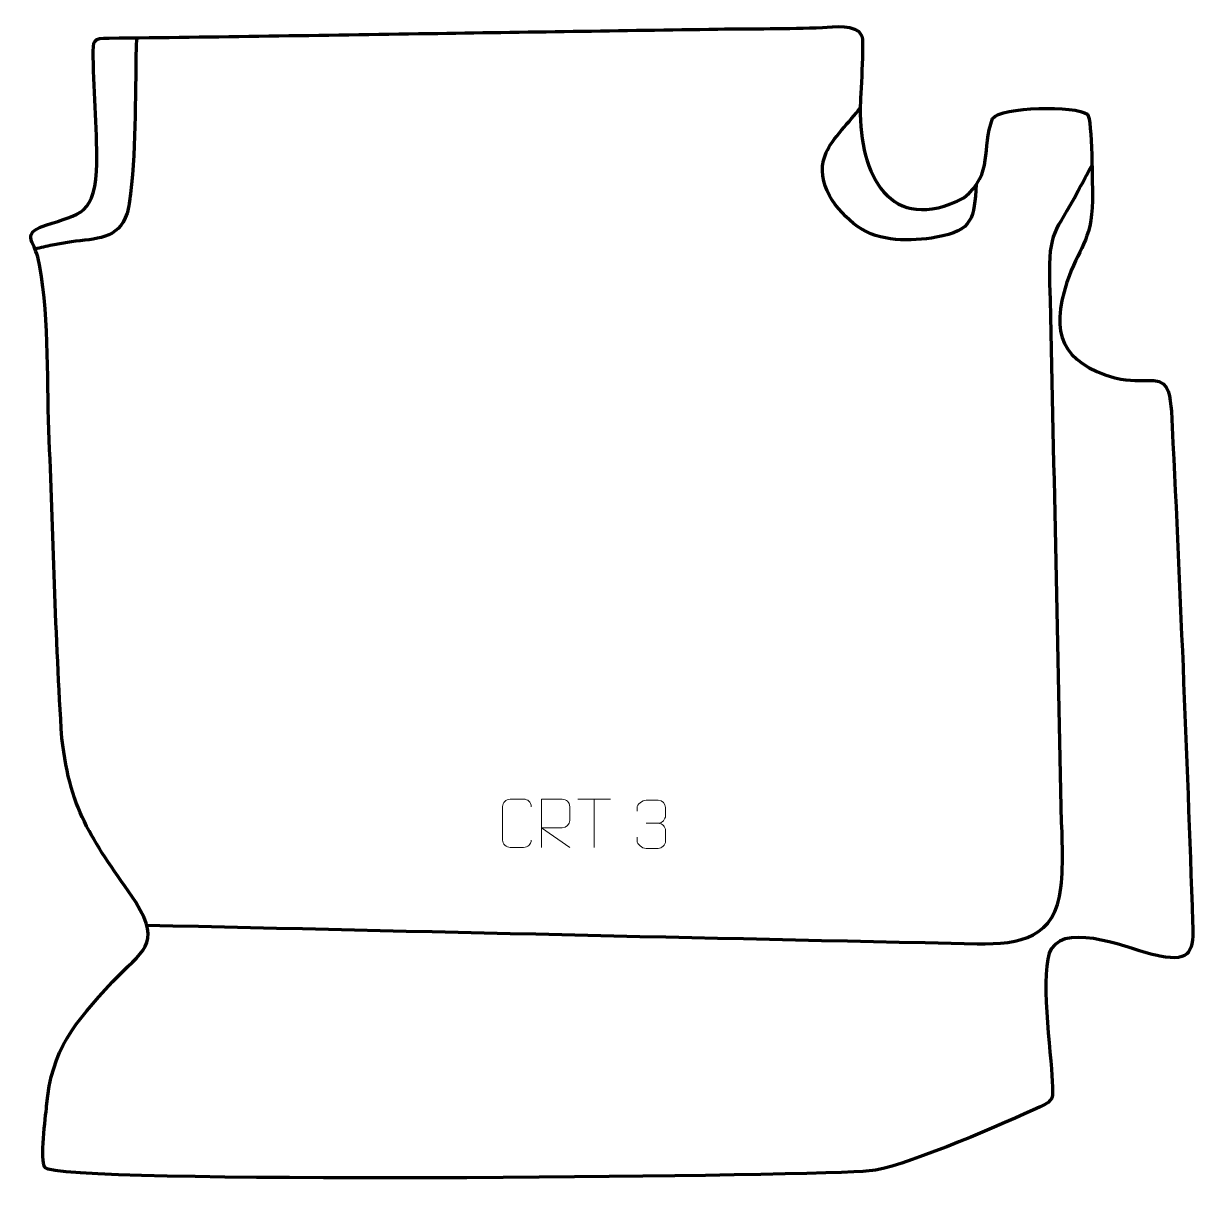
# Model space of a CAD drawing. Header units: millimetres. Extents: x -556 to 50, y 11 to 613.
import ezdxf

# ---------------------------------------------------------------- set-up
doc = ezdxf.new("R2010")
doc.units = ezdxf.units.MM
doc.header["$MEASUREMENT"] = 0
doc.layers.add('layer 1', color=7, linetype='Continuous')
doc.layers.add('layer 2', color=7, linetype='Continuous')

msp = doc.modelspace()

# ---------------------------------------------------------------- linework, layer by layer
at = {"layer": 'layer 1', "color": 140, "lineweight": 158}
for points, knots in [([(-497.2067, 605.386), (-497.9063, 579.3252), (-497.1761, 550.2082), (-500.1732, 524.5883), (-500.1732, 524.5883), (-500.5726, 521.1737), (-501.0477, 517.7678), (-502.0109, 514.4618), (-502.0109, 514.4618), (-506.3232, 500.7661), (-518.3957, 501.4702), (-530.8563, 499.6452), (-530.8563, 499.6452), (-533.5157, 499.2557), (-536.1154, 498.8213), (-538.7615, 498.3525), (-538.7615, 498.3525), (-538.7615, 498.3525), (-540.7942, 497.9624), (-540.7942, 497.9624), (-540.7942, 497.9624), (-543.7622, 497.3389), (-546.7242, 496.6503), (-549.6824, 495.9792)], [0, 0, 0, 0, 0.14285714, 0.14285714, 0.14285714, 0.14285714, 0.28571429, 0.28571429, 0.28571429, 0.28571429, 0.42857143, 0.42857143, 0.42857143, 0.42857143, 0.57142857, 0.57142857, 0.57142857, 0.57142857, 0.71428571, 0.71428571, 0.71428571, 0.71428571, 1, 1, 1, 1]), ([(-62.3141, 529.3352), (-63.5799, 512.098), (-63.7295, 505.4401), (-82.9978, 502.0632), (-82.9978, 502.0632), (-96.3168, 499.8779), (-112.3292, 499.3943), (-123.7254, 507.6737), (-123.7254, 507.6737), (-134.8435, 515.7511), (-145.9202, 530.134), (-140.6345, 544.4308), (-140.6345, 544.4308), (-140.6345, 544.4308), (-140.0739, 545.947), (-140.0739, 545.947), (-140.0739, 545.947), (-136.9148, 552.7229), (-127.6428, 562.429), (-122.439, 568.9602)], [0, 0, 0, 0, 0.16666667, 0.16666667, 0.16666667, 0.16666667, 0.33333333, 0.33333333, 0.33333333, 0.33333333, 0.5, 0.5, 0.5, 0.5, 0.66666667, 0.66666667, 0.66666667, 0.66666667, 1, 1, 1, 1]), ([(-491.8304, 145.8652), (-348.5006, 142.65), (-205.176, 139.2276), (-61.841, 136.2448), (-61.841, 136.2448), (-39.3261, 135.7763), (-21.4185, 139.4012), (-18.4853, 165.178), (-18.4853, 165.178), (-16.9667, 178.5235), (-17.9669, 193.41), (-18.3782, 206.8893), (-18.3782, 206.8893), (-20.2527, 297.2803), (-22.0234, 387.6736), (-24.1588, 478.0589), (-24.1588, 478.0589), (-24.1588, 478.0589), (-24.1942, 479.5572), (-24.1942, 479.5572), (-24.1942, 479.5572), (-24.8136, 505.7441), (-21.2522, 504.0922), (-9.5175, 526.0757), (-9.5175, 526.0757), (-7.6123, 529.6447), (-5.7103, 533.2154), (-3.805, 536.7843), (-3.805, 536.7843), (-3.805, 536.7843), (-2.3756, 539.4564), (-2.3756, 539.4564)], [0, 0, 0, 0, 0.11111111, 0.11111111, 0.11111111, 0.11111111, 0.22222222, 0.22222222, 0.22222222, 0.22222222, 0.33333333, 0.33333333, 0.33333333, 0.33333333, 0.44444444, 0.44444444, 0.44444444, 0.44444444, 0.55555556, 0.55555556, 0.55555556, 0.55555556, 0.66666667, 0.66666667, 0.66666667, 0.66666667, 0.77777778, 0.77777778, 0.77777778, 0.77777778, 1, 1, 1, 1])]:
    msp.add_open_spline(points, degree=3, knots=knots, dxfattribs=at)
at = {"layer": 'layer 2', "color": 242, "lineweight": 158}
msp.add_open_spline([(-196.0688, 609.8747), (-246.0015, 609.1122), (-295.9342, 608.3496), (-345.8669, 607.587), (-345.8669, 607.587), (-401.0052, 606.7451), (-456.1469, 605.8203), (-511.288, 605.2268), (-511.288, 605.2268), (-519.7799, 605.1353), (-519.5222, 604.4579), (-519.4974, 595.5097), (-519.4974, 595.5097), (-519.2952, 576.0552), (-517.2385, 555.5399), (-517.7614, 536.3581), (-517.7614, 536.3581), (-519.3617, 511.7877), (-528.6915, 514.1124), (-547.4307, 507.116), (-547.4307, 507.116), (-555.6819, 502.8638), (-550.3763, 499.9955), (-548.2874, 491.9999), (-548.2874, 491.9999), (-542.0563, 465.3076), (-543.6876, 430.1724), (-542.4907, 402.164), (-542.4907, 402.164), (-540.2577, 349.103), (-539.2077, 295.5886), (-535.7251, 242.6354), (-535.7251, 242.6354), (-531.4622, 203.5786), (-518.6472, 188.5342), (-497.4269, 157.6724), (-497.4269, 157.6724), (-483.7473, 135.1294), (-494.2121, 132.946), (-509.5075, 116.5145), (-509.5075, 116.5145), (-529.2945, 95.0132), (-541.0049, 81.7705), (-543.6829, 52.1168), (-543.6829, 52.1168), (-544.2059, 46.3249), (-547.1951, 24.1922), (-544.5311, 20.3156), (-544.5311, 20.3156), (-538.4697, 11.4946), (-159.2831, 15.6405), (-121.1297, 18.3324), (-121.1297, 18.3324), (-118.883, 18.4909), (-116.6418, 18.6762), (-114.4093, 18.9776), (-114.4093, 18.9776), (-95.0368, 22.6771), (-47.3854, 43.2955), (-29.2149, 51.8154), (-29.2149, 51.8154), (-21.9336, 55.2295), (-22.7262, 56.0775), (-22.9617, 64.9738), (-22.9617, 64.9738), (-23.576, 78.9294), (-29.8032, 123.4838), (-23.4478, 133.5406), (-23.4478, 133.5406), (-14.5721, 147.5852), (18.3769, 132.8837), (31.3543, 130.047), (31.3543, 130.047), (31.3543, 130.047), (32.8091, 129.729), (32.8091, 129.729), (32.8091, 129.729), (49.1935, 126.7061), (50.2126, 132.78), (49.7136, 147.3627), (49.7136, 147.3627), (46.7065, 235.2631), (43.0873, 324.143), (38.7288, 411.9322), (38.7288, 411.9322), (37.9697, 418.8839), (37.9857, 427.4235), (29.6434, 427.8363), (29.6434, 427.8363), (21.5245, 428.2381), (18.3344, 427.2321), (9.3608, 429.2259), (9.3608, 429.2259), (-18.097, 437.3181), (-24.1582, 451.9678), (-15.3859, 478.7569), (-15.3859, 478.7569), (-9.5391, 496.6122), (-2.5632, 499.4496), (-2.1724, 521.1031), (-2.1724, 521.1031), (-2.1875, 527.2596), (-2.2223, 563.129), (-4.7667, 565.7563), (-4.7667, 565.7563), (-10.7063, 570.4058), (-49.5429, 569.7277), (-53.8398, 563.5874), (-53.8398, 563.5874), (-59.9699, 547.6348), (-52.9183, 535.5442), (-68.7324, 522.5264), (-68.7324, 522.5264), (-107.0709, 502.5734), (-122.8159, 534.7263), (-122.439, 568.9602), (-122.439, 568.9602), (-122.3534, 574.0715), (-120.312, 603.8704), (-121.654, 606.6019), (-121.654, 606.6019), (-124.7048, 612.8113), (-136.1997, 610.9188), (-141.865, 610.6874), (-141.865, 610.6874), (-159.7946, 609.9552), (-178.0889, 610.1386), (-196.0688, 609.8747)], degree=3, knots=[0, 0, 0, 0, 0.03030303, 0.03030303, 0.03030303, 0.03030303, 0.06060606, 0.06060606, 0.06060606, 0.06060606, 0.09090909, 0.09090909, 0.09090909, 0.09090909, 0.12121212, 0.12121212, 0.12121212, 0.12121212, 0.15151515, 0.15151515, 0.15151515, 0.15151515, 0.18181818, 0.18181818, 0.18181818, 0.18181818, 0.21212121, 0.21212121, 0.21212121, 0.21212121, 0.24242424, 0.24242424, 0.24242424, 0.24242424, 0.27272727, 0.27272727, 0.27272727, 0.27272727, 0.3030303, 0.3030303, 0.3030303, 0.3030303, 0.33333333, 0.33333333, 0.33333333, 0.33333333, 0.36363636, 0.36363636, 0.36363636, 0.36363636, 0.39393939, 0.39393939, 0.39393939, 0.39393939, 0.42424242, 0.42424242, 0.42424242, 0.42424242, 0.45454545, 0.45454545, 0.45454545, 0.45454545, 0.48484848, 0.48484848, 0.48484848, 0.48484848, 0.51515152, 0.51515152, 0.51515152, 0.51515152, 0.54545455, 0.54545455, 0.54545455, 0.54545455, 0.57575758, 0.57575758, 0.57575758, 0.57575758, 0.60606061, 0.60606061, 0.60606061, 0.60606061, 0.63636364, 0.63636364, 0.63636364, 0.63636364, 0.66666667, 0.66666667, 0.66666667, 0.66666667, 0.6969697, 0.6969697, 0.6969697, 0.6969697, 0.72727273, 0.72727273, 0.72727273, 0.72727273, 0.75757576, 0.75757576, 0.75757576, 0.75757576, 0.78787879, 0.78787879, 0.78787879, 0.78787879, 0.81818182, 0.81818182, 0.81818182, 0.81818182, 0.84848485, 0.84848485, 0.84848485, 0.84848485, 0.87878788, 0.87878788, 0.87878788, 0.87878788, 0.90909091, 0.90909091, 0.90909091, 0.90909091, 0.93939394, 0.93939394, 0.93939394, 0.93939394, 1, 1, 1, 1], dxfattribs=at)
at = {"layer": 'layer 2', "color": 250, "lineweight": 9}
for points, knots in [([(-292.7203, 189.931), (-292.8601, 187.6076), (-294.5373, 186.128), (-296.685, 186.1172), (-296.685, 186.1172), (-299.0169, 186.1176), (-301.3488, 186.1176), (-303.6803, 186.1172), (-303.6803, 186.1172), (-305.6053, 186.0118), (-307.5774, 187.8963), (-307.5662, 189.9136), (-307.5662, 189.9136), (-307.5658, 195.6837), (-307.5658, 201.4534), (-307.5662, 207.2227), (-307.5662, 207.2227), (-307.562, 209.3608), (-305.8153, 211.08), (-303.6629, 211.0665), (-303.6629, 211.0665), (-301.3372, 211.0665), (-299.0111, 211.0665), (-296.685, 211.0665), (-296.685, 211.0665), (-294.7384, 211.102), (-292.747, 209.6105), (-292.7203, 207.1729)], [0, 0, 0, 0, 0.125, 0.125, 0.125, 0.125, 0.25, 0.25, 0.25, 0.25, 0.375, 0.375, 0.375, 0.375, 0.5, 0.5, 0.5, 0.5, 0.625, 0.625, 0.625, 0.625, 0.75, 0.75, 0.75, 0.75, 1, 1, 1, 1]), ([(-287.4754, 186.1133), (-287.4754, 186.1133), (-287.4754, 211.0668), (-287.4754, 211.0668), (-287.4754, 211.0668), (-283.8806, 211.0668), (-280.2851, 211.0668), (-276.6899, 211.0668), (-276.6899, 211.0668), (-274.3646, 211.0291), (-272.8073, 209.5391), (-272.8114, 207.1727), (-272.8114, 207.1727), (-272.8118, 205.1372), (-272.8118, 202.0778), (-272.8114, 200.0418), (-272.8114, 200.0418), (-272.8179, 198.1663), (-274.6302, 196.2245), (-276.6397, 196.2054), (-276.6397, 196.2054), (-276.6397, 196.2054), (-287.4754, 196.2054), (-287.4754, 196.2054), (-287.4754, 196.2054), (-287.4754, 196.2054), (-272.8207, 186.1133), (-272.8207, 186.1133)], [0, 0, 0, 0, 0.125, 0.125, 0.125, 0.125, 0.25, 0.25, 0.25, 0.25, 0.375, 0.375, 0.375, 0.375, 0.5, 0.5, 0.5, 0.5, 0.625, 0.625, 0.625, 0.625, 0.75, 0.75, 0.75, 0.75, 1, 1, 1, 1]), ([(-237.9512, 204.8352), (-237.9512, 204.8352), (-237.9512, 206.6924), (-237.9512, 206.6924), (-237.9512, 206.6924), (-237.9655, 208.4343), (-235.301, 210.5524), (-233.2419, 210.5297), (-233.2419, 210.5297), (-231.1778, 210.5297), (-229.1138, 210.5297), (-227.0501, 210.5297), (-227.0501, 210.5297), (-224.8556, 210.5385), (-223.2573, 208.6917), (-223.2129, 206.7796), (-223.2129, 206.7796), (-223.2133, 205.3445), (-223.2133, 203.9094), (-223.2129, 202.4739), (-223.2129, 202.4739), (-223.2615, 200.8204), (-224.8641, 198.5904), (-227.0624, 198.6004), (-227.0624, 198.6004), (-224.8587, 198.5892), (-223.2507, 196.786), (-223.1967, 194.7265), (-223.1967, 194.7265), (-223.1971, 192.9418), (-223.1971, 191.1571), (-223.1967, 189.372), (-223.1967, 189.372), (-223.1866, 187.3106), (-225.2415, 185.5475), (-227.0624, 185.5556), (-227.0624, 185.5556), (-229.1277, 185.5559), (-231.1929, 185.5559), (-233.2585, 185.5556), (-233.2585, 185.5556), (-235.4271, 185.5671), (-237.9581, 187.9673), (-237.9767, 189.4291), (-237.9767, 189.4291), (-237.9767, 189.4291), (-237.9767, 191.3377), (-237.9767, 191.3377)], [0, 0, 0, 0, 0.07692308, 0.07692308, 0.07692308, 0.07692308, 0.15384615, 0.15384615, 0.15384615, 0.15384615, 0.23076923, 0.23076923, 0.23076923, 0.23076923, 0.30769231, 0.30769231, 0.30769231, 0.30769231, 0.38461538, 0.38461538, 0.38461538, 0.38461538, 0.46153846, 0.46153846, 0.46153846, 0.46153846, 0.53846154, 0.53846154, 0.53846154, 0.53846154, 0.61538462, 0.61538462, 0.61538462, 0.61538462, 0.69230769, 0.69230769, 0.69230769, 0.69230769, 0.76923077, 0.76923077, 0.76923077, 0.76923077, 0.84615385, 0.84615385, 0.84615385, 0.84615385, 1, 1, 1, 1])]:
    msp.add_open_spline(points, degree=3, knots=knots, dxfattribs=at)
for points in [[(-268.6369, 211.0433), (-268.6369, 211.0433), (-251.6497, 211.0433), (-251.6497, 211.0433)], [(-260.1431, 186.1133), (-260.1431, 186.1133), (-260.1431, 211.0668), (-260.1431, 211.0668)], [(-233.2415, 198.59), (-233.2415, 198.59), (-227.0451, 198.59), (-227.0451, 198.59)]]:
    msp.add_open_spline(points, degree=3, dxfattribs=at)

doc.saveas('drawing.dxf')
